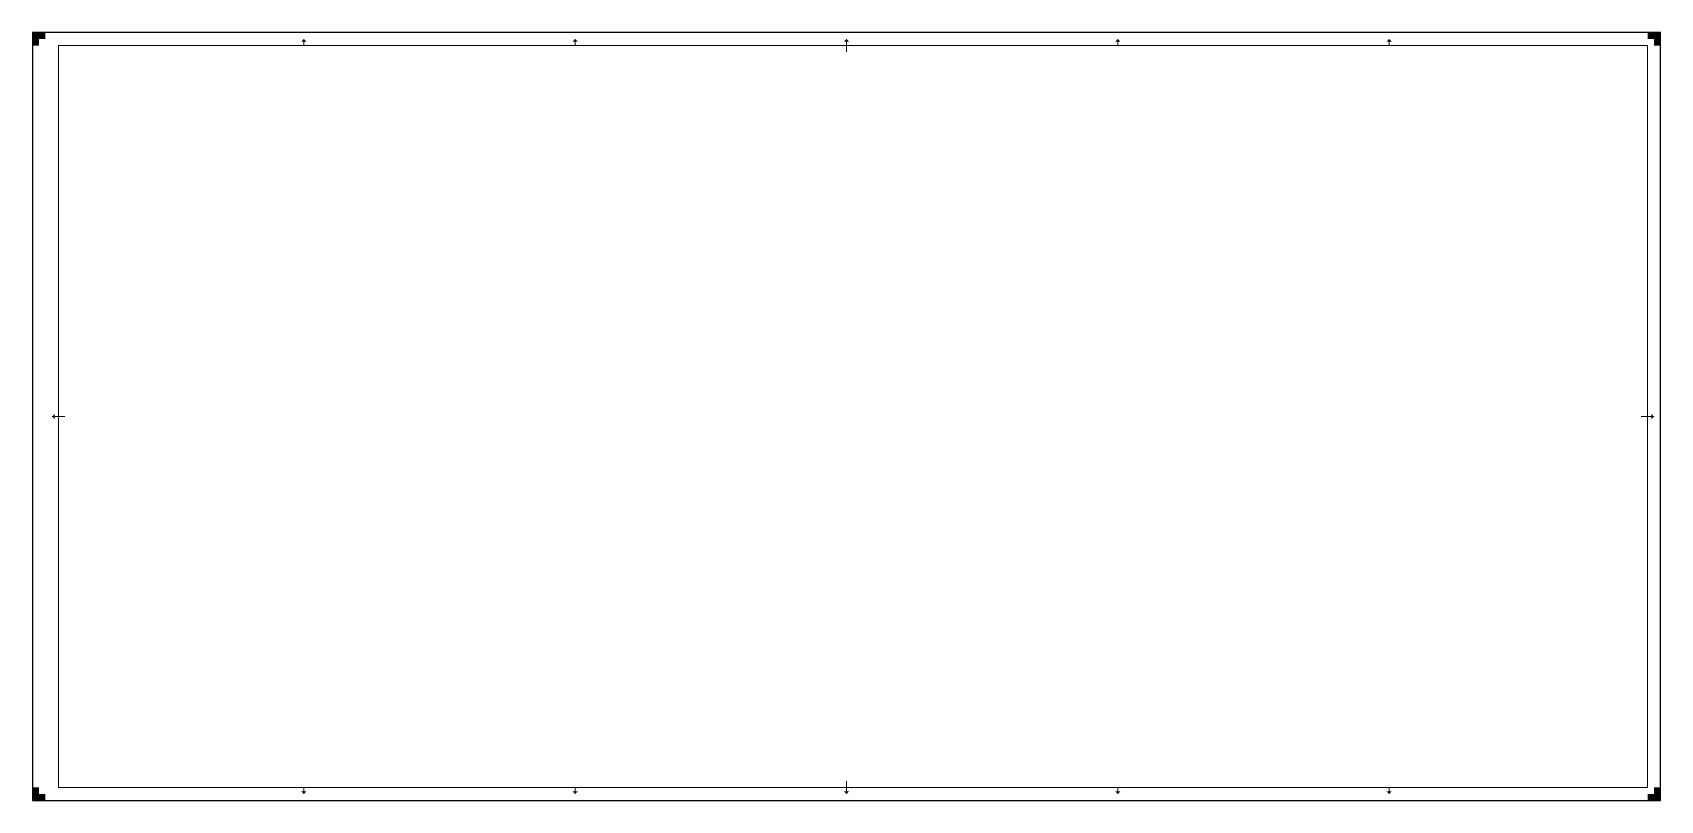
# Model space of a CAD drawing. Extents: x 0 to 1260, y 0 to 594.
import ezdxf

# ---------------------------------------------------------------- set-up
doc = ezdxf.new("R2010")
doc.units = 0
doc.header["$LTSCALE"] = 0.2
for name, color, linetype, lineweight in [('X-XX-AL-TEKENBLAD_KADER-G', 7, 'Continuous', 25), ('X-XX-AL-TEKENBLAD_KADER_AFSNIJMARKERING-G', 7, 'Continuous', 25), ('X-XX-AL-TEKENBLAD_KADER_CENTERMARKERING-G', 7, 'Continuous', 25), ('X-XX-AL-TEKENBLAD_KADER_VOUWMERK-G', 7, 'Continuous', 18)]:
    doc.layers.add(name, color=color, linetype=linetype, lineweight=lineweight)

msp = doc.modelspace()

# ---------------------------------------------------------------- hatches: boundary and pattern name
at = {"layer": 'X-XX-AL-TEKENBLAD_KADER_AFSNIJMARKERING-G'}
for points in [[(10, 594), (0, 594), (0, 584), (5, 584), (5, 589), (10, 589)], [(1260, 584), (1260, 594), (1250, 594), (1250, 589), (1255, 589), (1255, 584)], [(0, 10), (0, 0), (10, 0), (10, 5), (5, 5), (5, 10)], [(1250, 0), (1260, 0), (1260, 10), (1255, 10), (1255, 5), (1250, 5)]]:
    msp.add_hatch(color=256, dxfattribs=at).paths.add_polyline_path(points)
at = {"layer": 'X-XX-AL-TEKENBLAD_KADER_VOUWMERK-G'}
for points in [[(208, 587), (210, 589), (212, 587)], [(418, 587), (420, 589), (422, 587)], [(628, 587), (630, 589), (632, 587)], [(838, 587), (840, 589), (842, 587)], [(1048, 587), (1050, 589), (1052, 587)], [(17, 299), (15, 297), (17, 295)], [(1253, 299), (1255, 297), (1253, 295)], [(208, 7), (210, 5), (212, 7)], [(418, 7), (420, 5), (422, 7)], [(628, 7), (630, 5), (632, 7)], [(838, 7), (840, 5), (842, 7)], [(1048, 7), (1050, 5), (1052, 7)]]:
    msp.add_hatch(color=256, dxfattribs=at).paths.add_polyline_path(points)

# ---------------------------------------------------------------- linework, layer by layer
at = {"layer": 'X-XX-AL-TEKENBLAD_KADER-G'}
for p, q in [((1260, 594), (0, 594)), ((0, 594), (0, 0)), ((1260, 0), (1260, 594)), ((0, 0), (1260, 0))]:
    msp.add_line(p, q, dxfattribs=at)
at = {"layer": 'X-XX-AL-TEKENBLAD_KADER-G', "const_width": 0.7, "flags": 128}
msp.add_lwpolyline([(20, 10), (1250, 10), (1250, 584), (20, 584)], close=True, dxfattribs=at)
at = {"layer": 'X-XX-AL-TEKENBLAD_KADER_CENTERMARKERING-G', "const_width": 0.7, "flags": 128}
for points in [[(630, 589), (630, 579)], [(15, 297), (25, 297)], [(1255, 297), (1245, 297)], [(630, 5), (630, 15)]]:
    msp.add_lwpolyline(points, dxfattribs=at)
at = {"layer": 'X-XX-AL-TEKENBLAD_KADER_VOUWMERK-G'}
for p, q in [((210, 584), (210, 589)), ((420, 584), (420, 589)), ((840, 584), (840, 589)), ((1050, 584), (1050, 589)), ((210, 5), (210, 10)), ((420, 5), (420, 10)), ((840, 5), (840, 10)), ((1050, 5), (1050, 10))]:
    msp.add_line(p, q, dxfattribs=at)

doc.saveas('drawing.dxf')
